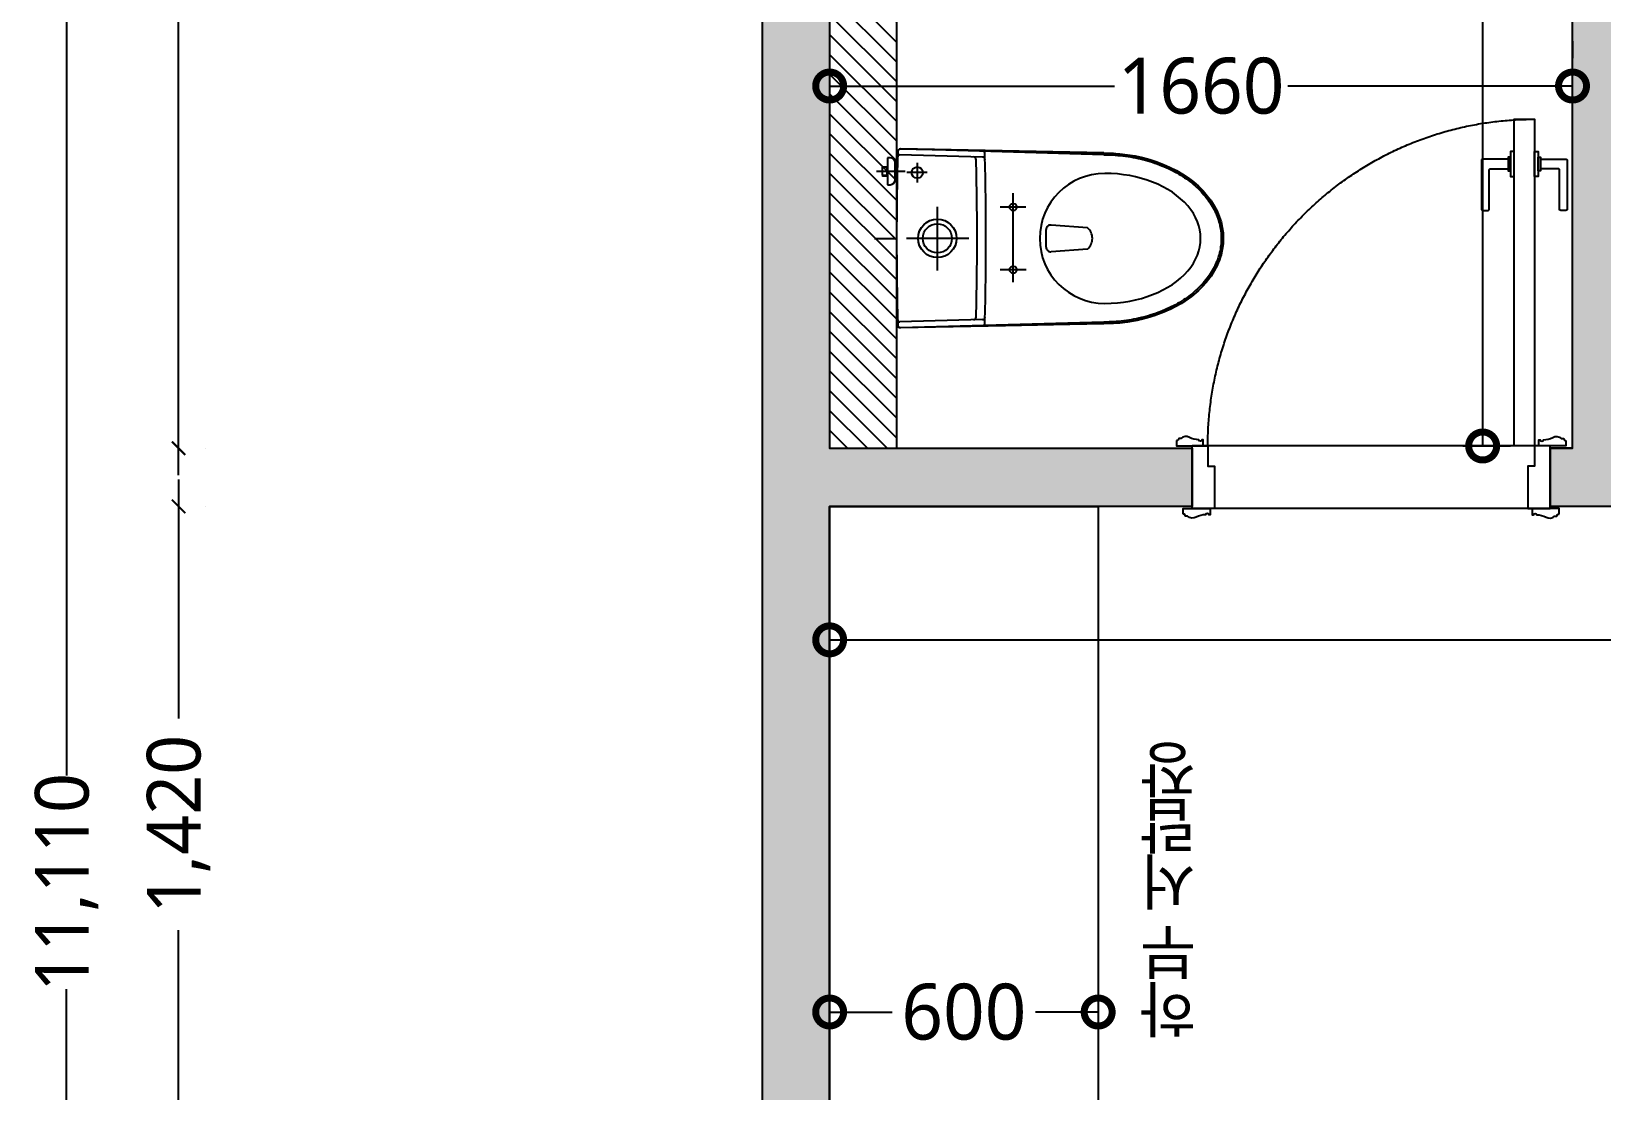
# Model space of a CAD drawing. Header units: millimetres. Extents: x -41292 to 298682, y -22072 to 33155.
# Drawn here: x -41292 to -37783, y 24023 to 26390 of the extents above; entities that cross this region are included whole.
import ezdxf

# ---------------------------------------------------------------- set-up
doc = ezdxf.new("R2010")
doc.units = ezdxf.units.MM
doc.linetypes.add('HIDDEN', pattern=[9.525, 6.35, -3.175])
for name, color, linetype in [('0-ELC TEXT', 7, 'Continuous'), ('02-WAL', 2, 'Continuous'), ('06-FUR', 6, 'Continuous'), ('3.기호.계단선', 30, 'Continuous'), ('F-地坪分割线', 251, 'Continuous'), ('P-门', 4, 'Continuous'), ('S-DIM', 7, 'Continuous'), ('인테리어_벽체_신설', 3, 'Continuous'), ('인테리어_해치_벽체', 8, 'Continuous')]:
    doc.layers.add(name, color=color, linetype=linetype)
doc.styles.add('HY 울릉도 L', font='@Microsoft JhengHei UI Light.ttf')
doc.styles.add('넥슨고딕', font='@Microsoft JhengHei Light.ttf')
doc.styles.add('코레일둥고', font='@Microsoft JhengHei Light.ttf')
doc.dimstyles.new('50', dxfattribs={"dimscale": 50, "dimtxt": 2.5, "dimasz": 2.5, "dimexe": 1.25, "dimexo": 2, "dimtad": 0, "dimdec": 0, "dimtxsty": '넥슨고딕', "dimblk": 'DOTSMALL', "dimcen": 2.5, "dimclrd": 1, "dimclre": 1, "dimclrt": 2, "dimadec": 0, "dimazin": 0, "dimtfac": 1, "dimtdec": 0, "dimtix": 1, "dimtmove": 0, "dimatfit": 3, "dimldrblk": 'DOTSMALL', "dimfxl": 1.25, "dimarcsym": 0})
doc.dimstyles.new('60', dxfattribs={"dimscale": 60, "dimtxt": 2, "dimasz": 0.5, "dimexe": 1, "dimexo": 1, "dimgap": 1, "dimtad": 0, "dimdec": 0, "dimrnd": 0.05, "dimdsep": 46, "dimlunit": 6, "dimtxsty": 'HY 울릉도 L', "dimblk": 'ARCHTICK', "dimcen": 2.5, "dimdle": 1, "dimclrd": 1, "dimclre": 1, "dimclrt": 2, "dimadec": 0, "dimazin": 0, "dimtfac": 1, "dimtdec": 0, "dimtix": 1, "dimtmove": 2, "dimatfit": 3, "dimldrblk": 'ARCHTICK', "dimfxl": 1, "dimlwd": -1, "dimlwe": -1, "dimarcsym": 0})

# ---------------------------------------------------------------- blocks, each defined once
blk = doc.blocks.new('_ArchTick')
at = {"color": 0, "linetype": 'ByBlock', "const_width": 0.15}
blk.add_lwpolyline([(-0.5, -0.5), (0.5, 0.5)], dxfattribs=at)
blk = doc.blocks.new('*D62')
at = {"layer": '3.기호.계단선', "color": 1, "transparency": 16777216}
for p, q in [((-40963.1, 27998.4), (-40963.1, 26947.8)), ((-40903.1, 27938.4), (-40903.1, 27938.4)), ((-40963.1, 25398.4), (-40963.1, 26449.1)), ((-40903.1, 25458.4), (-40903.1, 25458.4))]:
    blk.add_line(p, q, dxfattribs=at)
at = {"layer": 'Defpoints', "color": 0, "transparency": 16777216}
for p in [(-40963.1, 27938.4), (-40963.1, 25458.4), (-40963.1, 25458.4)]:
    blk.add_point(p, dxfattribs=at)
at = {"layer": '3.기호.계단선', "color": 1, "transparency": 16777216, "xscale": 30, "yscale": 30, "zscale": 30}
for p, rotation in [((-40963.1, 27938.4), 90), ((-40963.1, 25458.4), 270)]:
    blk.add_blockref('_ArchTick', p, dxfattribs=dict(at, rotation=rotation))
at = {"layer": '3.기호.계단선', "color": 2, "transparency": 16777216, "insert": (-40963.1, 26698.4), "char_height": 120, "attachment_point": 5, "rotation": 90, "style": 'HY 울릉도 L'}
blk.add_mtext('2,480', dxfattribs=at)
blk = doc.blocks.new('*D63')
at = {"layer": '3.기호.계단선', "color": 1, "transparency": 16777216}
for p, q in [((-40963.1, 25388.4), (-40963.1, 24854.8)), ((-40903.1, 25328.4), (-40903.1, 25328.4)), ((-40963.1, 23848.4), (-40963.1, 24382)), ((-40903.1, 23908.4), (-40903.1, 23908.4))]:
    blk.add_line(p, q, dxfattribs=at)
at = {"layer": 'Defpoints', "color": 0, "transparency": 16777216}
for p in [(-40963.1, 25328.4), (-40963.1, 23908.4), (-40963.1, 23908.4)]:
    blk.add_point(p, dxfattribs=at)
at = {"layer": '3.기호.계단선', "color": 1, "transparency": 16777216, "xscale": 30, "yscale": 30, "zscale": 30}
for p, rotation in [((-40963.1, 25328.4), 90), ((-40963.1, 23908.4), 270)]:
    blk.add_blockref('_ArchTick', p, dxfattribs=dict(at, rotation=rotation))
at = {"layer": '3.기호.계단선', "color": 2, "transparency": 16777216, "insert": (-40963.1, 24618.4), "char_height": 120, "attachment_point": 5, "rotation": 90, "style": 'HY 울릉도 L'}
blk.add_mtext('1,420', dxfattribs=at)
blk = doc.blocks.new('*D65')
at = {"layer": '3.기호.계단선', "color": 1, "transparency": 16777216}
for p, q in [((-41213.1, 30103.4), (-41213.1, 24727.1)), ((-41023.1, 30043.4), (-41273.1, 30043.4)), ((-41213.1, 18873.4), (-41213.1, 24249.7)), ((-41023.1, 18933.4), (-41273.1, 18933.4))]:
    blk.add_line(p, q, dxfattribs=at)
at = {"layer": 'Defpoints', "color": 0, "transparency": 16777216}
for p in [(-40963.1, 30043.4), (-41213.1, 18933.4), (-40963.1, 18933.4)]:
    blk.add_point(p, dxfattribs=at)
at = {"layer": '3.기호.계단선', "color": 1, "transparency": 16777216, "xscale": 30, "yscale": 30, "zscale": 30}
for p, rotation in [((-41213.1, 30043.4), 90), ((-41213.1, 18933.4), 270)]:
    blk.add_blockref('_ArchTick', p, dxfattribs=dict(at, rotation=rotation))
at = {"layer": '3.기호.계단선', "color": 2, "transparency": 16777216, "insert": (-41213.1, 24488.4), "char_height": 120, "attachment_point": 5, "rotation": 90, "style": 'HY 울릉도 L'}
blk.add_mtext('11,110', dxfattribs=at)
blk = doc.blocks.new('shdushs')
at = {"layer": '인테리어_해치_벽체'}
h = blk.add_hatch(color=256, dxfattribs=at)
h.dxf.hatch_style = 1
h.paths.add_polyline_path([(278642.7, 3821.1), (279542.7, 3821.1), (279542.7, 3081.1), (278642.7, 3081.1)], flags=16)
h.paths.add_polyline_path([(277152.7, 3961.1), (277872.7, 3961.1), (277872.7, 151.1), (277922.7, 151.1), (277922.7, 11.1), (277732.7, 11.1), (277732.7, 3821.1), (277732.7, 3821.1), (277732.7, 3821.1), (277152.7, 3821.1)])
h.paths.add_polyline_path([(273717.7, 4561.1), (275322.7, 4561.1), (275322.7, 3821.1), (275272.7, 3821.1), (275272.7, 2461.1), (275322.7, 2461.1), (275322.7, 2321.1), (274602.7, 2321.1), (274602.7, -758.9), (274652.7, -758.9), (274652.7, -898.9), (274462.7, -898.9), (274462.7, 2321.1), (274362.7, 2321.1), (274362.7, 2461.1), (275132.7, 2461.1), (275132.7, 4321.1), (273717.7, 4321.1)])
h.paths.add_polyline_path([(271533.2, 3011.1), (271533.2, 2871.1), (272442.7, 2871.1), (272442.7, 2321.1), (272632.7, 2321.1), (272632.7, 2461.1), (272582.7, 2461.1), (272582.7, 3011.1)])
h.paths.add_polyline_path([(268942.7, 1846.1), (268942.7, 1716.1), (269342.7, 1716.1), (269342.7, -898.9), (271112.7, -906.8), (271112.7, -766.8), (269482.7, -758.9), (269482.7, 2871.1), (270375.8, 2871.1), (270375.8, 3011.1), (269482.7, 3011.1), (269482.7, 4321.1), (270617.7, 4321.1), (270617.7, 4561.1), (269342.7, 4561.1), (269342.7, 1846.1)])
h.paths.add_polyline_path([(276332.7, -2313.9), (277872.7, -2313.9), (277872.7, -2463.9), (276332.7, -2463.9)])
h.paths.add_polyline_path([(275552.7, -898.9), (275552.7, -758.9), (277872.7, -758.9), (277872.7, -898.9)])
h.paths.add_polyline_path([(270682.7, -2463.9), (270342.7, -2463.9), (270342.7, -2313.9), (270682.7, -2313.9)])
h.paths.add_polyline_path([(269842.7, -6133.9), (270682.7, -6133.9), (270682.7, -6283.9), (269842.7, -6283.9)])
h.paths.add_polyline_path([(275142.7, -6283.9), (275681.3, -6283.9), (275681.3, -6133.9), (275382.7, -6133.9), (275382.7, -2463.9), (275432.7, -2463.9), (275432.7, -2313.9), (275142.7, -2313.9), (275142.7, -6283.9)])
h.paths.add_polyline_path([(278812.7, -7888.9), (278812.7, -8128.9), (279782.7, -8128.9), (279782.7, 3961.1), (278502.7, 3961.1), (278502.7, 2941.1), (279542.7, 2941.1), (279542.7, 151.1), (278722.7, 151.1), (278722.7, 11.1), (279542.7, 11.1), (279542.7, -2313.9), (278872.7, -2313.9), (278872.7, -2463.9), (279542.7, -2463.9), (279542.7, -6133.9), (278812.7, -6133.9), (278812.7, -6283.9), (279542.7, -6283.9), (279542.7, -7888.9)])
h.paths.add_polyline_path([(274612.7, -7888.9), (276112.7, -7888.9), (276112.7, -8128.9), (274612.7, -8128.9)])
h.paths.add_polyline_path([(270167.7, -7288.9), (270682.7, -7288.9), (270682.7, -7888.9), (271212.7, -7888.9), (271212.7, -8128.9), (270167.7, -8128.9)])
h.paths.add_polyline_path([(267542.7, -7288.9), (267282.7, -7288.9), (267282.7, -7528.9), (267782.7, -7528.9), (267782.7, -6283.9), (268382.7, -6283.9), (268382.7, -6133.9), (267782.7, -6133.9), (267782.7, -2463.9), (269442.7, -2463.9), (269442.7, -2313.9), (267442.7, -2313.9), (267442.7, -2463.9), (267542.7, -2463.9), (267542.7, -6133.9), (266942.7, -6133.9), (266942.7, -6283.9), (267542.7, -6283.9)])
h.paths.add_polyline_path([(266372.7, 1716.1), (265697.7, 1716.1), (265697.7, -763.9), (266507.7, -763.9), (266507.7, -893.9), (265697.7, -893.9), (265697.7, -2313.9), (266542.7, -2313.9), (266542.7, -2463.9), (264582.7, -2463.9), (264582.7, -6133.9), (265182.7, -6133.9), (265182.7, -6283.9), (264582.7, -6283.9), (264582.7, -7288.9), (265182.7, -7288.9), (265182.7, -7528.9), (264342.7, -7528.9), (264342.7, -2313.9), (265547.7, -2313.9), (265547.7, 1846.1), (266152.7, 1846.1), (266152.7, 2277.9), (266292.7, 2277.9), (266292.7, 1846.1), (266372.7, 1846.1)])
h.paths.add_polyline_path([(266822.7, 1846.1), (268042.7, 1846.1), (268042.7, 1716.1), (267487.7, 1716.1), (267487.7, -893.9), (267307.7, -893.9), (267307.7, -763.9), (267357.7, -763.9), (267357.7, 1716.1), (266822.7, 1716.1)])
h.paths.add_polyline_path([(266342.7, 3961.1), (266152.7, 3961.1), (266152.7, 3177.9), (266292.7, 3177.9), (266292.7, 3821.1), (266342.7, 3821.1)])
at = {"layer": '02-WAL'}
for points in [[(266372.7, 1716.1), (265697.7, 1716.1), (265697.7, -763.9), (266507.7, -763.9), (266507.7, -893.9), (265697.7, -893.9), (265697.7, -2313.9)], [(265547.7, -2313.9), (265547.7, 1846.1), (266152.7, 1846.1), (266152.7, 2277.9), (266292.7, 2277.9), (266292.7, 1846.1), (266372.7, 1846.1), (266372.7, 1716.1)], [(266822.7, 1846.1), (268042.7, 1846.1), (268042.7, 1716.1), (267487.7, 1716.1), (267487.7, -893.9), (267307.7, -893.9), (267307.7, -763.9), (267357.7, -763.9), (267357.7, 1716.1), (266822.7, 1716.1), (266822.7, 1846.1)]]:
    blk.add_lwpolyline(points, dxfattribs=at)
blk = doc.blocks.new('_DotSmall')
at = {"color": 0, "linetype": 'ByBlock', "const_width": 0.5}
blk.add_lwpolyline([(-0.0625, 0, 1), (0.0625, 0, 1)], format="xyb", close=True, dxfattribs=at)
blk = doc.blocks.new('*D125')
at = {"layer": 'Defpoints', "color": 0, "transparency": 16777216}
for p in [(-39508.1, 26267.6), (-37848.1, 26267.6), (-37848.1, 26267.6)]:
    blk.add_point(p, dxfattribs=at)
at = {"layer": 'S-DIM', "color": 1, "lineweight": -2, "transparency": 16777216}
for p, q in [((-39508.1, 26367.6), (-39508.1, 26330.1)), ((-37848.1, 26367.6), (-37848.1, 26330.1)), ((-39508.1, 26267.6), (-38871.9, 26267.6)), ((-37848.1, 26267.6), (-38484.4, 26267.6))]:
    blk.add_line(p, q, dxfattribs=at)
at = {"layer": 'S-DIM', "color": 1, "lineweight": -2, "transparency": 16777216, "xscale": 125, "yscale": 125, "zscale": 125, "rotation": 180}
blk.add_blockref('_DotSmall', (-39508.1, 26267.6), dxfattribs=at)
at = {"layer": 'S-DIM', "color": 1, "lineweight": -2, "transparency": 16777216, "xscale": 125, "yscale": 125, "zscale": 125}
blk.add_blockref('_DotSmall', (-37848.1, 26267.6), dxfattribs=at)
at = {"layer": 'S-DIM', "color": 2, "transparency": 16777216, "insert": (-38678.1, 26267.6), "char_height": 125, "attachment_point": 5, "style": '넥슨고딕'}
blk.add_mtext('1660', dxfattribs=at)
blk = doc.blocks.new('*D93')
at = {"layer": 'Defpoints', "color": 0, "transparency": 16777216}
for p in [(-38193.1, 27938.4), (-38193.1, 25463.4), (-38048.9, 25463.4)]:
    blk.add_point(p, dxfattribs=at)
at = {"layer": 'S-DIM', "color": 1, "lineweight": -2, "transparency": 16777216}
for p, q in [((-38093.1, 27938.4), (-37986.4, 27938.4)), ((-38048.9, 27938.4), (-38048.9, 26905.7)), ((-38048.9, 25463.4), (-38048.9, 26496.2)), ((-38093.1, 25463.4), (-37986.4, 25463.4))]:
    blk.add_line(p, q, dxfattribs=at)
at = {"layer": 'S-DIM', "color": 1, "lineweight": -2, "transparency": 16777216, "xscale": 125, "yscale": 125, "zscale": 125}
for p, rotation in [((-38048.9, 27938.4), 90), ((-38048.9, 25463.4), 270)]:
    blk.add_blockref('_DotSmall', p, dxfattribs=dict(at, rotation=rotation))
at = {"layer": 'S-DIM', "color": 2, "transparency": 16777216, "insert": (-38048.9, 26700.9), "char_height": 125, "attachment_point": 5, "rotation": 90, "style": '넥슨고딕'}
blk.add_mtext('2475', dxfattribs=at)
blk = doc.blocks.new('*D119')
at = {"layer": 'Defpoints', "color": 0, "transparency": 16777216}
for p in [(-39508.1, 24198.8), (-38908.1, 24198.8), (-38908.1, 24198.8)]:
    blk.add_point(p, dxfattribs=at)
at = {"layer": 'S-DIM', "color": 1, "lineweight": -2, "transparency": 16777216}
for p, q in [((-39508.1, 24298.8), (-39508.1, 24261.3)), ((-38908.1, 24298.8), (-38908.1, 24261.3)), ((-39508.1, 24198.8), (-39368.2, 24198.8)), ((-38908.1, 24198.8), (-39048.1, 24198.8))]:
    blk.add_line(p, q, dxfattribs=at)
at = {"layer": 'S-DIM', "color": 1, "lineweight": -2, "transparency": 16777216, "xscale": 125, "yscale": 125, "zscale": 125, "rotation": 180}
blk.add_blockref('_DotSmall', (-39508.1, 24198.8), dxfattribs=at)
at = {"layer": 'S-DIM', "color": 1, "lineweight": -2, "transparency": 16777216, "xscale": 125, "yscale": 125, "zscale": 125}
blk.add_blockref('_DotSmall', (-38908.1, 24198.8), dxfattribs=at)
at = {"layer": 'S-DIM', "color": 2, "transparency": 16777216, "insert": (-39208.1, 24198.8), "char_height": 125, "attachment_point": 5, "style": '넥슨고딕'}
blk.add_mtext('600', dxfattribs=at)
blk = doc.blocks.new('*D120')
at = {"layer": 'Defpoints', "color": 0, "transparency": 16777216}
for p in [(-28083.1, 25030.3), (-39508.1, 24755.3), (-28083.1, 24755.3)]:
    blk.add_point(p, dxfattribs=at)
at = {"layer": 'S-DIM', "color": 1, "lineweight": -2, "transparency": 16777216}
for p, q in [((-39508.1, 24855.3), (-39508.1, 25092.8)), ((-28083.1, 24855.3), (-28083.1, 25092.8)), ((-39508.1, 25030.3), (-34020.4, 25030.3)), ((-28083.1, 25030.3), (-33570.9, 25030.3))]:
    blk.add_line(p, q, dxfattribs=at)
at = {"layer": 'S-DIM', "color": 1, "lineweight": -2, "transparency": 16777216, "xscale": 125, "yscale": 125, "zscale": 125, "rotation": 180}
blk.add_blockref('_DotSmall', (-39508.1, 25030.3), dxfattribs=at)
at = {"layer": 'S-DIM', "color": 1, "lineweight": -2, "transparency": 16777216, "xscale": 125, "yscale": 125, "zscale": 125}
blk.add_blockref('_DotSmall', (-28083.1, 25030.3), dxfattribs=at)
at = {"layer": 'S-DIM', "color": 2, "transparency": 16777216, "insert": (-33795.6, 25030.3), "char_height": 125, "attachment_point": 5, "style": '넥슨고딕'}
blk.add_mtext('11425', dxfattribs=at)
blk = doc.blocks.new('ywsp3')
at = {"lineweight": -3}
blk.add_lwpolyline([(-60, 12), (-60, 0), (0, 0), (0, 14), (-3, 14, -1), (-10, 14, -0.128551), (-31, 18.7, 0.3547), (-50, 17), (-55, 17, -0.414214), (-60, 12)], format="xyb", dxfattribs=at)
blk = doc.blocks.new('ydhd1')
blk.add_lwpolyline([(-10.8, 13.6), (-10.8, 70.3, -0.414214), (-7.8, 73.3), (100.7, 73.3, -0.414214), (103.7, 70.3), (103.7, 59, -0.414214), (100.7, 56), (13.8, 56, 0.414214), (10.8, 53), (10.8, 13.6)], format="xyb")
for points in [[(28, 0), (-28, 0), (-28, 8.6), (28, 8.6)], [(15.4, 8.6), (-15.4, 8.6), (-15.4, 13.6), (15.4, 13.6)]]:
    blk.add_lwpolyline(points, close=True)
blk = doc.blocks.new('yqd_1_800_140_ydhd1_ywsp3_45_0_0_3')
at = {"layer": 'F-地坪分割线'}
for p, q in [((-0.5, 0.0875), (0.5, 0.0875)), ((-0.5, -0.0875), (0.5, -0.0875))]:
    blk.add_line(p, q, dxfattribs=at)
at = {"layer": 'P-门'}
for points in [[(-0.45625, 0.0875), (-0.4, 0.0875), (-0.4, 1), (-0.45625, 1)], [(-0.5, 0.0875), (-0.45625, 0.0875), (-0.45625, 0.03125), (-0.4375, 0.03125), (-0.4375, -0.0875), (-0.5, -0.0875)], [(0.5, 0.0875), (0.45625, 0.0875), (0.45625, 0.03125), (0.4375, 0.03125), (0.4375, -0.0875), (0.5, -0.0875)]]:
    blk.add_lwpolyline(points, close=True, dxfattribs=at)
at = {"layer": 'P-门', "linetype": 'HIDDEN', "ltscale": 15}
blk.add_arc((-0.45625, 0.0875), 0.9125, 0, 90, dxfattribs=at)
at = {"layer": 'P-门', "yscale": 0.00125, "zscale": 0.00125}
for p, xscale, rotation in [((-0.45625, 0.875), -0.00125, 90.00000000000593), ((-0.4, 0.875), 0.00125, 270.0000000000178)]:
    blk.add_blockref('ydhd1', p, dxfattribs=dict(at, xscale=xscale, rotation=rotation))
at = {"layer": 'P-门', "zscale": 0.00125}
for p, xscale, yscale in [((-0.46875, 0.0875), 0.00125, 0.00125), ((0.46875, 0.0875), -0.00125, 0.00125), ((-0.45, -0.0875), 0.00125, -0.00125), ((0.45, -0.0875), -0.00125, -0.00125)]:
    blk.add_blockref('ywsp3', p, dxfattribs=dict(at, xscale=xscale, yscale=yscale))
blk = doc.blocks.new('sheisdxse')
for p, q in [((334060.6, -30763.9), (334060.6, -30893.9)), ((334910.6, -30763.9), (334860.6, -30763.9)), ((334860.6, -30763.9), (334860.6, -30893.9))]:
    blk.add_line(p, q)
at = {"layer": '02-WAL'}
blk.add_line((334910.6, -30763.9), (334860.6, -30763.9), dxfattribs=at)
at = {"layer": '06-FUR', "color": 8}
for p, q in [((333402.5, -30113.5), (333402.8, -30101.1)), ((333402.8, -30101.1), (333403.2, -30099)), ((333403.2, -30099), (333404.9, -30096.7)), ((333404.9, -30096.7), (333408.4, -30095.2)), ((333408.4, -30095.2), (333587.6, -30098.9)), ((333863.7, -30108.2), (333409, -30095.2)), ((333863.7, -30104.3), (333409, -30095.4)), ((333587.6, -30098.9), (333762.5, -30102.3)), ((333762.5, -30102.3), (333884, -30104.9)), ((333884, -30104.9), (333962, -30117.8)), ((333369.2, -30134.9), (333368.2, -30135.9)), ((333378.7, -30135.9), (333368.2, -30135.9)), ((333368.2, -30135.9), (333368.2, -30154.4)), ((333369.2, -30134.9), (333380.2, -30134.9)), ((333379.7, -30134.9), (333378.7, -30135.9)), ((333378.7, -30134.9), (333378.7, -30155.4)), ((333386.2, -30115.1), (333380.2, -30115.1)), ((333380.2, -30115.1), (333380.2, -30175.1)), ((333380.2, -30154.8), (333380.2, -30135.5)), ((333397.2, -30164.1), (333397.2, -30126.1)), ((333397.2, -30134.9), (333402.9, -30134.9)), ((333401.6, -30155.4), (333402.5, -30113.5)), ((333592, -30113.5), (333407.6, -30108.6)), ((333446.4, -30126.6), (333446.4, -30170.3)), ((333962, -30117.8), (334008.7, -30135.1)), ((334008.7, -30135.1), (334026.4, -30144)), ((333355.6, -30145.1), (333419.4, -30145.1)), ((333378.7, -30154.4), (333368.2, -30154.4)), ((333368.2, -30154.4), (333369.2, -30155.4)), ((333369.2, -30155.4), (333380.2, -30155.4)), ((333378.7, -30154.4), (333379.7, -30155.4)), ((333380.2, -30175.1), (333386.2, -30175.1)), ((333397.2, -30155.4), (333402.4, -30155.4)), ((333400.6, -30295.1), (333401.6, -30155.4)), ((333468.8, -30148.1), (333423.3, -30148.1)), ((334026.4, -30144), (334052.2, -30160.2)), ((334052.2, -30160.2), (334073.4, -30177.4)), ((333661, -30392.9), (333660.9, -30194.3)), ((334073.4, -30177.4), (334100.4, -30207.4)), ((334100.4, -30207.4), (334116, -30233.6)), ((333491.3, -30366.8), (333491.3, -30224.6)), ((333689.4, -30225.1), (333631.8, -30225.1)), ((334116, -30233.6), (334128.8, -30275.3)), ((333734.5, -30315), (333734.5, -30275.2)), ((333826.6, -30271.2), (333745.3, -30265.3)), ((334128.8, -30275.3), (334130.2, -30295.1)), ((333350.6, -30295.1), (333400.2, -30295.1)), ((333400.6, -30370.4), (333400.6, -30295.1)), ((333561.5, -30295.1), (333422.5, -30295.1)), ((334129.4, -30310.3), (334126.3, -30327.9)), ((334130.2, -30295.1), (334129.4, -30310.3)), ((333826.6, -30319), (333745.3, -30325)), ((334121, -30345), (334107, -30373)), ((334126.3, -30327.9), (334121, -30345)), ((333402.8, -30488.9), (333400.6, -30370.4)), ((333689.5, -30365.1), (333631.8, -30365.1)), ((334107, -30373), (334092.8, -30392.6)), ((334073.5, -30412.8), (334059.2, -30424.8)), ((334092.8, -30392.6), (334073.5, -30412.8)), ((334036.7, -30440.3), (334001.3, -30458.5)), ((334059.2, -30424.8), (334036.7, -30440.3)), ((333403, -30490.2), (333402.8, -30488.9)), ((333403.3, -30491.3), (333403, -30490.2)), ((333592, -30476.7), (333407.6, -30481.6)), ((333863.7, -30482), (333409, -30494.9)), ((333863.7, -30485.9), (333409, -30494.9)), ((333643.5, -30490.3), (333566.4, -30491.8)), ((333750.9, -30488.1), (333643.5, -30490.3)), ((333884.9, -30485.3), (333750.9, -30488.1)), ((333903.4, -30483.8), (333884.9, -30485.3)), ((333937.6, -30478.4), (333903.4, -30483.8)), ((333975.8, -30468.2), (333937.6, -30478.4)), ((334001.3, -30458.5), (333975.8, -30468.2)), ((333403.8, -30492.2), (333403.3, -30491.3)), ((333404.7, -30493.2), (333403.8, -30492.2)), ((333406.4, -30494.4), (333404.7, -30493.2)), ((333407.5, -30494.7), (333406.4, -30494.4)), ((333409, -30494.9), (333407.5, -30494.7)), ((333566.4, -30491.8), (333409, -30494.9))]:
    blk.add_line(p, q, dxfattribs=at)
for centre, radius in [((333446.4, -30148.1), 12.5), ((333661, -30225.1), 8), ((333491.3, -30295.1), 43), ((333491.3, -30295.1), 32.5), ((333661, -30365.1), 8)]:
    blk.add_circle(centre, radius, dxfattribs=at)
for centre, radius, start, end in [((340632.7, -30295.1), 7232.4, 178.4643, 181.5357), ((333408.8, -30101.2), 6, 88.3781, 180), ((333592.5, -30105.6), 5, 1.5458, 88.3609), ((333386.2, -30126.1), 11, 0, 90), ((333407.5, -30113.6), 5, 88.5209, 178.5615), ((333570.7, -30120.1), 7.33, 5.5238, 78.456), ((326547.8, -30295.2), 7032.4, 0.00051, 1.43272), ((333591.9, -30119.5), 6, 1.4327, 88.5209), ((326567.6, -30295.2), 7032.4, 0.00051, 1.54579), ((333386.2, -30164.1), 11, 270, 0), ((333865.2, -30295.2), 145.1, 90, 270), ((333744.5, -30275.2), 10, 85.7896, 180), ((333806.6, -30295.1), 31.2, 310.0544, 49.9456), ((326547.8, -30295.1), 7032.4, 358.56728, 359.99949), ((326567.6, -30295.1), 7032.4, 358.45481, 359.99949), ((333744.5, -30315), 10, 180, 274.2104), ((333407.5, -30476.6), 5, 181.4395, 271.4791), ((333408.8, -30488.9), 6, 180, 271.6219), ((333570.8, -30470.2), 7.32, 281.3725, 354.4936), ((333591.9, -30470.7), 6, 271.4791, 358.5673), ((333592.5, -30484.6), 5, 271.6233, 358.4548)]:
    blk.add_arc(centre, radius, start, end, dxfattribs=at)
at = {"layer": '06-FUR', "color": 8, "extrusion": (0, 0, -1)}
blk.add_ellipse((333863.7, -30295.1), major_axis=(266.5, 0), ratio=0.715761, start_param=4.712389, end_param=7.853982, dxfattribs=at)
at = {"layer": '06-FUR', "color": 8}
blk.add_ellipse((333865.2, -30295.1), major_axis=(214.3, 0), ratio=0.677504, start_param=4.712389, end_param=7.853982, dxfattribs=at)
blk.add_open_spline([(333863.2, -30108.2), (333863.2, -30108.2), (333863.2, -30108.2), (333863.2, -30108.2)], degree=3, dxfattribs=at)
blk.add_open_spline([(333863.7, -30108.2), (333872.1, -30108.3), (333880.5, -30108.6), (333904.2, -30110.2), (333919.4, -30112.3), (333949.1, -30118.2), (333963.5, -30122.1), (333991.3, -30131.7), (334004.6, -30137.3), (334029.5, -30150.2), (334041.2, -30157.4), (334062.6, -30173.1), (334072.3, -30181.6), (334089.5, -30199.8), (334097, -30209.3), (334109.4, -30229.2), (334114.4, -30239.6), (334121.7, -30260.6), (334124.1, -30271.4), (334126.2, -30293), (334126, -30303.9), (334122.8, -30325.5), (334119.8, -30336.2), (334111.4, -30357.1), (334105.9, -30367.3), (334092.5, -30386.8), (334084.5, -30396.2), (334066.4, -30413.9), (334056.3, -30422.2), (334034.1, -30437.4), (334022.1, -30444.3), (333996.5, -30456.5), (333982.9, -30461.8), (333954.7, -30470.6), (333940, -30474.2), (333910, -30479.3), (333894.7, -30481), (333874.1, -30481.9), (333868.9, -30482), (333863.7, -30482)], degree=3, knots=[4.71436, 4.71436, 4.71436, 4.71436, 4.809691, 4.809691, 4.985166, 4.985166, 5.16064, 5.16064, 5.336115, 5.336115, 5.511589, 5.511589, 5.687064, 5.687064, 5.862538, 5.862538, 6.038013, 6.038013, 6.213487, 6.213487, 6.388962, 6.388962, 6.564436, 6.564436, 6.739911, 6.739911, 6.915386, 6.915386, 7.09086, 7.09086, 7.266335, 7.266335, 7.441809, 7.441809, 7.617284, 7.617284, 7.792758, 7.792758, 7.852011, 7.852011, 7.852011, 7.852011], dxfattribs=at)
at = {"layer": 'P-门', "xscale": -800, "yscale": 800, "zscale": 800}
blk.add_blockref('yqd_1_800_140_ydhd1_ywsp3_45_0_0_3', (334460.6, -30828.9), dxfattribs=at)
blk = doc.blocks.new('shesevd')
at = {"layer": '인테리어_해치_벽체'}
h = blk.add_hatch(dxfattribs=at)
h.set_pattern_fill('ANSI31', color=256, scale=250, angle=450)
h.set_pattern_definition([(135, (0, -4e-12), (-22.097087, -22.097087), [])])
h.paths.add_polyline_path([(333250.6, -28533.9), (333250.6, -29163.9), (333450.6, -29163.9), (333450.6, -28533.9)])
h.paths.add_polyline_path([(333250.6, -29163.9), (333250.6, -30763.9), (333400.6, -30763.9), (333400.6, -29163.9)])
at = {"layer": '인테리어_벽체_신설'}
blk.add_lwpolyline([(333250.6, -29163.9), (333250.6, -30763.9), (333400.6, -30763.9), (333400.6, -29163.9), (333250.6, -29163.9)], dxfattribs=at)

msp = doc.modelspace()

# ---------------------------------------------------------------- linework, layer by layer
at = {"layer": '06-FUR'}
msp.add_lwpolyline([(-39508.14, 25328.42), (-38908.14, 25328.42), (-38908.14, 23908.42), (-39508.14, 23908.42)], close=True, dxfattribs=at)

# ---------------------------------------------------------------- block references
msp.add_blockref('shdushs', (-305205.87, 26222.34))

# ---------------------------------------------------------------- texts
at = {"layer": '0-ELC TEXT', "style": '코레일둥고'}
msp.add_text('하부 서랍장', height=100, rotation=90, dxfattribs=at).set_placement((-38706.08, 24135.09))

# ---------------------------------------------------------------- dimensions: what is measured, and where the dimension line sits
at = {"layer": '3.기호.계단선'}
for base, p1, p2, picture, middle in [((-41213.14, 18933.42), (-40963.14, 30043.42), (-40963.14, 18933.42), '*D65', (-41213.14, 24488.42)), ((-40963.14, 25458.42), (-40963.14, 27938.42), (-40963.14, 25458.42), '*D62', (-40963.14, 26698.42)), ((-40963.14, 23908.42), (-40963.14, 25328.42), (-40963.14, 23908.42), '*D63', (-40963.14, 24618.42))]:
    dim = msp.add_linear_dim(base=base, p1=p1, p2=p2, angle=90, dimstyle='60', dxfattribs=at)
    dim.commit()
    dim.dimension.update_dxf_attribs({"geometry": picture, "text_midpoint": middle})
at = {"layer": 'S-DIM'}
dim = msp.add_linear_dim(base=(-38048.9, 25463.42), p1=(-38193.11, 27938.42), p2=(-38193.11, 25463.42), angle=90, dimstyle='50', dxfattribs=at)
dim.commit()
dim.dimension.update_dxf_attribs({"geometry": '*D93', "text_midpoint": (-38048.9, 26700.92), "dimtype": 160})
dim = msp.add_linear_dim(base=(-37848.14, 26267.63), p1=(-39508.14, 26267.63), p2=(-37848.14, 26267.63), dimstyle='50', dxfattribs=at)
dim.commit()
dim.dimension.update_dxf_attribs({"geometry": '*D125', "text_midpoint": (-38678.14, 26267.63), "dimtype": 160})
for base, p1, p2, picture, middle in [((-28083.14, 25030.34), (-39508.14, 24755.34), (-28083.14, 24755.34), '*D120', (-33795.64, 25030.34)), ((-38908.14, 24198.84), (-39508.14, 24198.84), (-38908.14, 24198.84), '*D119', (-39208.14, 24198.84))]:
    dim = msp.add_linear_dim(base=base, p1=p1, p2=p2, dimstyle='50', dxfattribs=at)
    dim.commit()
    dim.dimension.update_dxf_attribs({"geometry": picture, "text_midpoint": middle})

# ---------------------------------------------------------------- next in the draw order: block references
msp.add_blockref('sheisdxse', (-372758.77, 56222.34))

# ---------------------------------------------------------------- next in the draw order: block references
msp.add_blockref('shesevd', (-372758.77, 56222.34))

doc.saveas('drawing.dxf')
